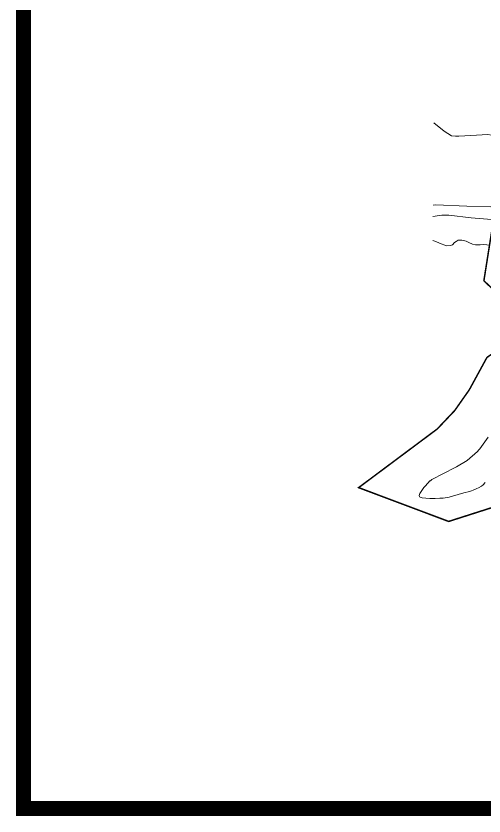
# Model space of a CAD drawing. Extents: x 120542 to 122291, y 586607 to 587713.
# Drawn here: x 120542 to 120855, y 586607 to 587141 of the extents above; entities that cross this region are included whole.
import ezdxf

# ---------------------------------------------------------------- set-up
doc = ezdxf.new("R2010")
doc.units = 0
doc.header["$MEASUREMENT"] = 0
doc.linetypes.add('PHANTOM2', pattern=[1.25, 0.625, -0.125, 0.125, -0.125, 0.125, -0.125])
doc.layers.add('_조사구역', color=6, linetype='Continuous')
doc.layers.add('밭', color=3, linetype='Continuous', lineweight=18)

msp = doc.modelspace()

# ---------------------------------------------------------------- linework, layer by layer
at = {"color": 0, "const_width": 10}
msp.add_lwpolyline([(120547.18, 587708.18), (122285.63, 587708.18), (122285.63, 586611.66), (120547.18, 586611.66)], close=True, dxfattribs=at)
msp.add_lwpolyline([(120547.18, 587708.18), (122285.63, 587708.18), (122285.63, 586611.66), (120547.18, 586611.66)], close=True, dxfattribs=at)
at = {"layer": '_조사구역', "color": 1, "linetype": 'PHANTOM2', "ltscale": 10, "const_width": 1, "flags": 128}
msp.add_lwpolyline([(120942.73, 587386.16), (120969.77, 587373.17), (120970.39, 587355.26), (120996.29, 587307.6), (121014.99, 587313.66), (121016.02, 587277.86), (121047.83, 587241.4), (121037.77, 587223.26), (121063.21, 587189.12), (121067.26, 587176.25), (121077.98, 587158.53), (121078.75, 587148.73), (121085.96, 587140.35), (121088.79, 587120.65), (121118.55, 587113.52), (121147.24, 587044.94), (120862.79, 587014.52), (120854.87, 586964.35), (120887.03, 586933.69), (120856.91, 586913.09), (120845.14, 586891.51), (120835.39, 586877.63), (120823.7, 586865.29), (120771.16, 586826.09), (120831.32, 586803.5), (120866.24, 586814.66), (120890.52, 586752.11), (120934.32, 586765.96), (120985.17, 586829.53), (121013.59, 586807.2), (121028.45, 586804.98), (121064.67, 586804.08), (121086.32, 586710.01), (121112.13, 586724.4), (121131.77, 586719.51), (121179.99, 586733.06), (121203.55, 586842.49), (121212.05, 586846.4), (121187.19, 586899.13), (121247.41, 586973.95), (121253.28, 586973.7), (121268.7, 586987.04), (121277.57, 587010.52), (121307.56, 587010.67), (121320.26, 587005.27), (121334.53, 587007.69), (121358.36, 587005.3), (121377.01, 587042.97), (121399.54, 587073.97), (121413.69, 587082.99), (121464.57, 587085.36), (121492.22, 587065.33), (121549.85, 587023.61), (121571.25, 587072.4), (121627.06, 587079.46), (121687.79, 587127.69), (121765.91, 587161.14), (121787.7, 587076.86), (121871.05, 586990.75), (121916.73, 586900.5), (122030.17, 586949.19), (122128.5, 586978.21), (122124.52, 587047.59), (122116.24, 587072.33), (122123.19, 587086.44), (122112.92, 587128.07), (122080.89, 587161.55), (122095.32, 587225.96), (122094.86, 587283.94), (122081.68, 587322.9), (122092.65, 587349.17), (122097.02, 587360.59), (122084.13, 587404.24), (122073.39, 587425.61), (122076.86, 587447.62), (122074.44, 587460.5), (122072.5, 587470.82), (122059.86, 587484.02), (122048.86, 587494.28), (122045.6, 587510.39), (122000.94, 587515.2), (121855.6, 587433.14), (121827.86, 587452.06), (121811.36, 587382.45), (121746.85, 587366.99), (121710.16, 587366.44), (121625.79, 587365.18), (121668.35, 587429.01), (121684.54, 587454.25), (121695.8, 587469.72), (121717.52, 587499.53), (121656.51, 587568.96), (121635.67, 587565.59), (121586.87, 587554.29), (121547.43, 587532.99), (121536.15, 587517.51), (121511.71, 587514.18), (121307.18, 587493.88), (121267.91, 587463.58), (121243.76, 587490.95), (121232.41, 587498.91), (121205.85, 587500.55), (121174.8, 587522.94), (121143.22, 587537.24), (121123.8, 587545.84), (121113.64, 587566.46), (121103.26, 587558.24), (121056.07, 587553.66), (121033.41, 587552.73), (121024.03, 587549.68), (121003.93, 587541.06), (120973.53, 587523.84), (120933.05, 587538.5), (120929.86, 587539.23), (120929.58, 587539.29), (120922.09, 587540.99), (120800.6, 587545.64), (120748.17, 587511.92), (120773.67, 587466.36), (120785.63, 587461.4), (120792.72, 587449.91), (120813.97, 587451.16), (120822.53, 587441.61), (120841.91, 587438.02), (120843.52, 587397.73), (120864.66, 587397.07), (120869.81, 587387.35), (120896.01, 587373.79)], close=True, dxfattribs=at)
at = {"layer": '밭'}
for points in [[(120821.41, 587069.89), (120828.41, 587064.28), (120833.33, 587061.16), (120835.97, 587060.95), (120838.09, 587060.97), (120846.15, 587061.36), (120857.48, 587062.03), (120859.88, 587061.52), (120868.98, 587055.65), (120888.05, 587040.16), (120888.48, 587039.37), (120889.83, 587016.94), (120890.04, 587002.6), (120889.32, 587000.64), (120888.3, 586999.72), (120887.71, 586999.5), (120886.06, 587000.66), (120877.76, 587007.3), (120871.07, 587010.2), (120863.22, 587011.3), (120859.79, 587013.75), (120843.48, 587014.16), (120822.67, 587015.13), (120820.88, 587014.9)], [(120820.81, 587007.18), (120825.3, 587007.93), (120826.85, 587008.11), (120828.64, 587008.24), (120830.38, 587008.26), (120831.48, 587008.27), (120846.31, 587006.42), (120862.88, 587005.03)], [(120858.82, 586988.2), (120854.85, 586988.49), (120852.37, 586988.45), (120849.24, 586988.39), (120847.2, 586988.71), (120844.87, 586989.88), (120843.1, 586990.83), (120840.13, 586991.53), (120838.45, 586991.53), (120837.76, 586991.35), (120836.32, 586990.68), (120835.27, 586989.84), (120833.78, 586988.32), (120832.63, 586987.86), (120830.15, 586987.73), (120828.73, 586988.07), (120826.3, 586988.91), (120824.65, 586989.73), (120822.11, 586990.79), (120820.65, 586991.34), (120820.65, 586991.34)], [(120855.7, 586829.48), (120854.28, 586827.88), (120853.17, 586827.05), (120851.3, 586826.06), (120850.22, 586825.44), (120847.76, 586824.36), (120846.53, 586823.95), (120844.25, 586823.33), (120842.38, 586822.81), (120839.9, 586822.07), (120831.63, 586819.8), (120828.96, 586819.28), (120827.6, 586819.15), (120825.52, 586818.97), (120822.41, 586818.87), (120820.07, 586818.85), (120818.99, 586818.86), (120818.99, 586818.86), (120818.72, 586818.86), (120816.02, 586818.94), (120813.59, 586819.38), (120812.36, 586819.7), (120811.9, 586819.96), (120811.7, 586820.75), (120811.88, 586821.42), (120812.16, 586822.23), (120812.41, 586822.87), (120814.81, 586826.09), (120815.77, 586827.27), (120818.85, 586830.55), (120819.11, 586830.74), (120819.11, 586830.74), (120820.01, 586831.42), (120820.97, 586832.04), (120826.99, 586835.07), (120836.55, 586840.05), (120843.71, 586844.17), (120850.54, 586850.18), (120851.51, 586851.32), (120852.1, 586852.01), (120857.75, 586859.73)]]:
    msp.add_lwpolyline(points, dxfattribs=at)

doc.saveas('drawing.dxf')
